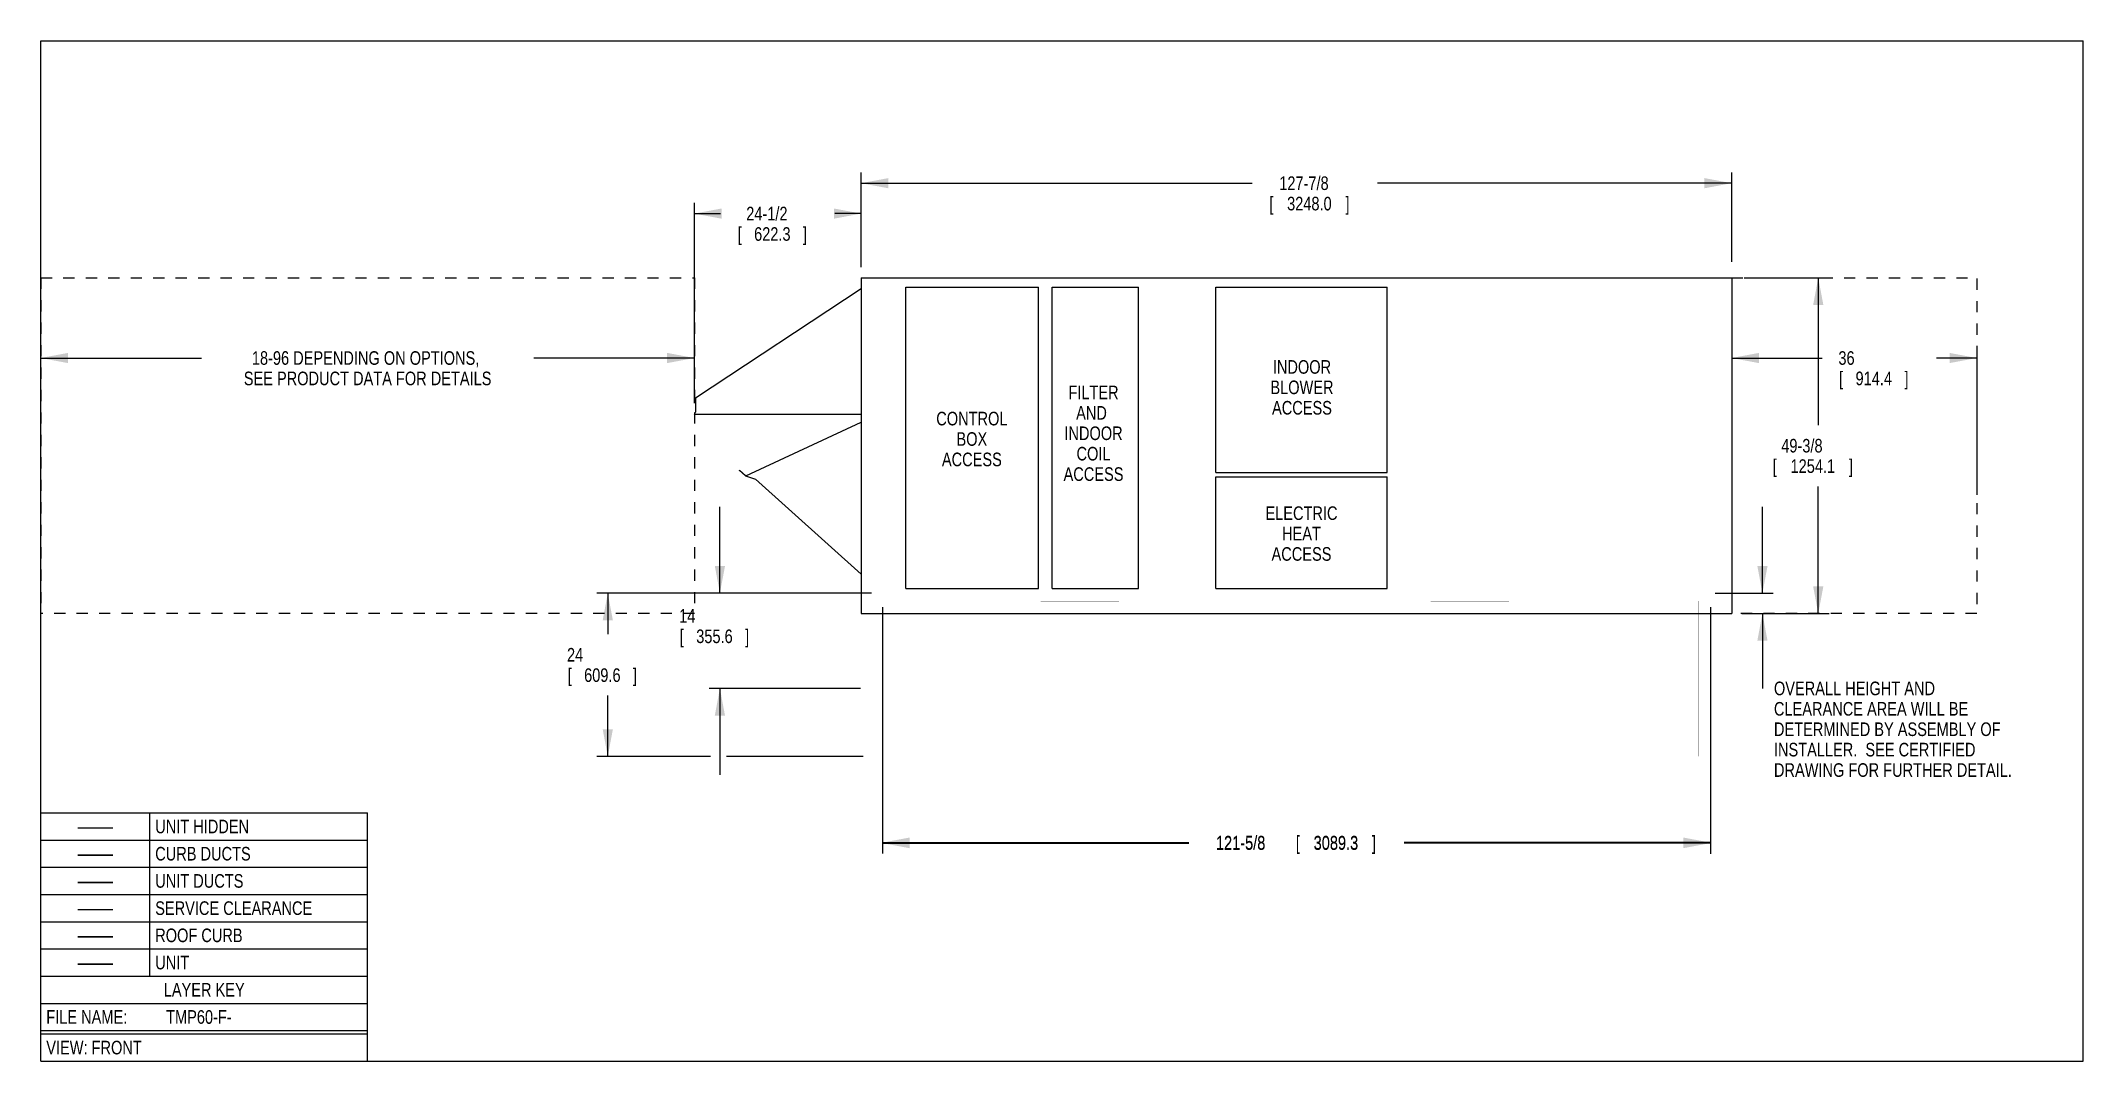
# Model space of a CAD drawing. Extents: x 0 to 300, y 0 to 150.
import ezdxf
from ezdxf.enums import TextEntityAlignment as Align

# ---------------------------------------------------------------- set-up
doc = ezdxf.new("R2010")
doc.units = 0
doc.header["$LTSCALE"] = 16.5
for name, pattern in [('DASHED', [0.2, 0.1, -0.1]), ('DOT', [0.2, 0.1, -0.1]), ('HIDDEN', [0.2, 0.1, -0.1])]:
    doc.linetypes.add(name, pattern=pattern)
doc.layers.get('0').update_dxf_attribs({"linetype": 'CONTINUOUS'})
for name, color, linetype in [('CURB-14', 6, 'CONTINUOUS'), ('CURB-14-DIM', 6, 'CONTINUOUS'), ('CURB-24', 6, 'CONTINUOUS'), ('CURB-24-DIM', 6, 'CONTINUOUS'), ('HOODS', 7, 'CONTINUOUS'), ('NOTES', 1, 'CONTINUOUS'), ('SERVCLEAR', 1, 'CONTINUOUS'), ('SERVCLRDIM', 1, 'CONTINUOUS'), ('UNIT-DIM', 7, 'CONTINUOUS'), ('UNIT-SOL', 7, 'CONTINUOUS')]:
    doc.layers.add(name, color=color, linetype=linetype)
doc.styles.get("Standard").update_dxf_attribs({"font": 'txt', "width": 0.8})
doc.styles.add('TEXTSTYLE_2', font='txt', dxfattribs={"width": 8})
doc.dimstyles.get("Standard").update_dxf_attribs({"dimtxt": 0.18, "dimasz": 0.18, "dimexe": 0.18, "dimexo": 0.0625, "dimgap": 0.09, "dimtad": 0, "dimtih": 1, "dimtoh": 1, "dimzin": 0, "dimcen": 0.09, "dimazin": 3, "dimtfac": 1, "dimtofl": 0, "dimtmove": 0, "dimatfit": 3})

# ---------------------------------------------------------------- blocks, each defined once
blk = doc.blocks.new('_FILLED')
at = {"color": 0, "linetype": 'ByBlock'}
blk.add_solid([(0, 0), (-1, 0.1875), (-1, -0.1875)], dxfattribs=at)
blk = doc.blocks.new('*D1')
at = {"layer": 'CURB-24-DIM', "color": 6, "linetype": 'CONTINUOUS'}
for p, q in [((123.62, 66.73), (123.62, 30.54)), ((245.25, 66.73), (245.25, 30.54)), ((123.62, 32.13), (168.64, 32.13)), ((245.25, 32.13), (200.24, 32.13))]:
    blk.add_line(p, q, dxfattribs=at)
at = {"layer": 'CURB-24-DIM', "color": 6, "linetype": 'CONTINUOUS', "xscale": 4, "yscale": 4, "zscale": 4, "rotation": 180}
blk.add_blockref('_FILLED', (123.62, 32.13), dxfattribs=at)
at = {"layer": 'CURB-24-DIM', "color": 6, "linetype": 'CONTINUOUS', "xscale": 4, "yscale": 4, "zscale": 4}
blk.add_blockref('_FILLED', (245.25, 32.13), dxfattribs=at)
at = {"layer": 'CURB-24-DIM', "color": 6, "linetype": 'CONTINUOUS', "width": 0.8}
for s, p in [('121-5/8', (176.24, 31.13)), ('[', (184.64, 31.13)), ('3089.3', (190.24, 31.13)), (']', (195.84, 31.13))]:
    blk.add_text(s, height=2, dxfattribs=at).set_placement(p, align=Align.CENTER)
blk = doc.blocks.new('*D2')
at = {"layer": 'UNIT-DIM', "color": 7, "linetype": 'CONTINUOUS'}
for p, q in [((120.5, 116.74), (120.5, 130.65)), ((120.5, 129.07), (177.94, 129.07)), ((248.37, 129.07), (196.34, 129.07)), ((248.37, 117.52), (248.37, 130.65))]:
    blk.add_line(p, q, dxfattribs=at)
at = {"layer": 'UNIT-DIM', "color": 7, "linetype": 'CONTINUOUS', "xscale": 4, "yscale": 4, "zscale": 4, "rotation": 180}
blk.add_blockref('_FILLED', (120.5, 129.07), dxfattribs=at)
at = {"layer": 'UNIT-DIM', "color": 7, "linetype": 'CONTINUOUS', "xscale": 4, "yscale": 4, "zscale": 4}
blk.add_blockref('_FILLED', (248.37, 129.07), dxfattribs=at)
at = {"layer": 'UNIT-DIM', "color": 7, "linetype": 'CONTINUOUS', "width": 0.8}
for s, p in [('127-7/8', (185.54, 128.07)), ('[', (180.74, 125.07)), ('3248.0', (186.34, 125.07)), (']', (191.94, 125.07))]:
    blk.add_text(s, height=2, dxfattribs=at).set_placement(p, align=Align.CENTER)
blk = doc.blocks.new('*D3')
at = {"layer": 'UNIT-DIM', "color": 7, "linetype": 'CONTINUOUS'}
for p, q in [((250.2, 115.17), (262.68, 115.17)), ((261.09, 115.17), (261.09, 93.48)), ((261.09, 65.8), (261.09, 84.48)), ((249.86, 65.8), (262.68, 65.8))]:
    blk.add_line(p, q, dxfattribs=at)
at = {"layer": 'UNIT-DIM', "color": 7, "linetype": 'CONTINUOUS', "xscale": 4, "yscale": 4, "zscale": 4}
for p, rotation in [((261.09, 115.17), 90), ((261.09, 65.8), 270)]:
    blk.add_blockref('_FILLED', p, dxfattribs=dict(at, rotation=rotation))
at = {"layer": 'UNIT-DIM', "color": 7, "linetype": 'CONTINUOUS', "width": 0.8}
for s, p in [('49-3/8', (258.69, 89.48)), ('[', (254.69, 86.48)), ('1254.1', (260.29, 86.48)), (']', (265.89, 86.48))]:
    blk.add_text(s, height=2, dxfattribs=at).set_placement(p, align=Align.CENTER)
blk = doc.blocks.new('*D4')
at = {"layer": 'CURB-24-DIM', "color": 6, "linetype": 'CONTINUOUS'}
for p, q in [((100.13, 68.8), (81.69, 68.8)), ((83.28, 68.8), (83.28, 62.75)), ((122.04, 68.8), (102.8, 68.8)), ((83.28, 44.8), (83.28, 53.75)), ((98.35, 44.8), (81.69, 44.8)), ((120.79, 44.8), (100.71, 44.8))]:
    blk.add_line(p, q, dxfattribs=at)
at = {"layer": 'CURB-24-DIM', "color": 6, "linetype": 'CONTINUOUS', "xscale": 4, "yscale": 4, "zscale": 4}
for p, rotation in [((83.28, 68.8), 90), ((83.28, 44.8), 270)]:
    blk.add_blockref('_FILLED', p, dxfattribs=dict(at, rotation=rotation))
at = {"layer": 'CURB-24-DIM', "color": 6, "linetype": 'CONTINUOUS', "width": 0.8}
for s, p in [('24', (78.48, 58.75)), ('[', (77.68, 55.75)), ('609.6', (82.48, 55.75)), (']', (87.28, 55.75))]:
    blk.add_text(s, height=2, dxfattribs=at).set_placement(p, align=Align.CENTER)
blk = doc.blocks.new('*D5')
at = {"layer": 'SERVCLRDIM', "color": 1, "linetype": 'CONTINUOUS'}
for p, q in [((0, 103.37), (23.6, 103.37)), ((96, 103.37), (72.4, 103.37)), ((96, 102.37), (96, 104.96)), ((96, 101.43), (96, 102.37))]:
    blk.add_line(p, q, dxfattribs=at)
at = {"layer": 'SERVCLRDIM', "color": 1, "linetype": 'CONTINUOUS', "xscale": 4, "yscale": 4, "zscale": 4, "rotation": 180}
blk.add_blockref('_FILLED', (0, 103.37), dxfattribs=at)
at = {"layer": 'SERVCLRDIM', "color": 1, "linetype": 'CONTINUOUS', "xscale": 4, "yscale": 4, "zscale": 4}
blk.add_blockref('_FILLED', (96, 103.37), dxfattribs=at)
at = {"layer": 'SERVCLRDIM', "color": 1, "linetype": 'CONTINUOUS', "width": 0.8}
for s, p in [('18-96 DEPENDING ON OPTIONS, ', (48, 102.37)), ('SEE PRODUCT DATA FOR DETAILS', (48, 99.37))]:
    blk.add_text(s, height=2, dxfattribs=at).set_placement(p, align=Align.CENTER)
blk = doc.blocks.new('*D6')
at = {"layer": 'SERVCLRDIM', "color": 1, "linetype": 'CONTINUOUS'}
for p, q in [((248.37, 106.22), (248.37, 101.78)), ((248.37, 103.37), (261.64, 103.37)), ((284.37, 103.37), (278.44, 103.37)), ((284.37, 104.96), (284.37, 83.25))]:
    blk.add_line(p, q, dxfattribs=at)
at = {"layer": 'SERVCLRDIM', "color": 1, "linetype": 'CONTINUOUS', "xscale": 4, "yscale": 4, "zscale": 4, "rotation": 180}
blk.add_blockref('_FILLED', (248.37, 103.37), dxfattribs=at)
at = {"layer": 'SERVCLRDIM', "color": 1, "linetype": 'CONTINUOUS', "xscale": 4, "yscale": 4, "zscale": 4}
blk.add_blockref('_FILLED', (284.37, 103.37), dxfattribs=at)
at = {"layer": 'SERVCLRDIM', "color": 1, "linetype": 'CONTINUOUS', "width": 0.8}
for s, p in [('36', (265.24, 102.37)), ('[', (264.44, 99.37)), ('914.4', (269.24, 99.37)), (']', (274.04, 99.37))]:
    blk.add_text(s, height=2, dxfattribs=at).set_placement(p, align=Align.CENTER)
blk = doc.blocks.new('*D7')
at = {"layer": 'CURB-14-DIM', "color": 6, "linetype": 'CONTINUOUS'}
for p, q in [((123.62, 66.73), (123.62, 30.75)), ((245.25, 66.73), (245.25, 30.48)), ((123.62, 32.06), (168.64, 32.06)), ((245.25, 32.06), (200.24, 32.06))]:
    blk.add_line(p, q, dxfattribs=at)
at = {"layer": 'CURB-14-DIM', "color": 6, "linetype": 'CONTINUOUS', "xscale": 4, "yscale": 4, "zscale": 4, "rotation": 180}
blk.add_blockref('_FILLED', (123.62, 32.06), dxfattribs=at)
at = {"layer": 'CURB-14-DIM', "color": 6, "linetype": 'CONTINUOUS', "xscale": 4, "yscale": 4, "zscale": 4}
blk.add_blockref('_FILLED', (245.25, 32.06), dxfattribs=at)
at = {"layer": 'CURB-14-DIM', "color": 6, "linetype": 'CONTINUOUS', "width": 0.8}
for s, p in [('121-5/8', (176.24, 31.06)), ('[', (184.64, 31.06)), ('3089.3', (190.24, 31.06)), (']', (195.84, 31.06))]:
    blk.add_text(s, height=2, dxfattribs=at).set_placement(p, align=Align.CENTER)
blk = doc.blocks.new('*D8')
at = {"layer": 'CURB-14-DIM', "color": 6, "linetype": 'CONTINUOUS'}
for p, q in [((99.75, 68.8), (99.75, 81.5)), ((122.04, 68.8), (98.16, 68.8)), ((120.38, 54.8), (98.16, 54.8)), ((99.75, 54.8), (99.75, 42.1))]:
    blk.add_line(p, q, dxfattribs=at)
at = {"layer": 'CURB-14-DIM', "color": 6, "linetype": 'CONTINUOUS', "xscale": 4, "yscale": 4, "zscale": 4}
for p, rotation in [((99.75, 68.8), 270), ((99.75, 54.8), 90)]:
    blk.add_blockref('_FILLED', p, dxfattribs=dict(at, rotation=rotation))
at = {"layer": 'CURB-14-DIM', "color": 6, "linetype": 'CONTINUOUS', "width": 0.8}
for s, p in [('14', (94.95, 64.46)), ('[', (94.15, 61.46)), ('355.6', (98.95, 61.46)), (']', (103.75, 61.46))]:
    blk.add_text(s, height=2, dxfattribs=at).set_placement(p, align=Align.CENTER)
blk = doc.blocks.new('*D9')
at = {"layer": 'SERVCLRDIM', "color": 1, "linetype": 'CONTINUOUS'}
for p, q in [((252.89, 68.8), (252.89, 81.5)), ((245.96, 68.8), (254.47, 68.8)), ((249.96, 65.8), (254.47, 65.8)), ((252.89, 65.8), (252.89, 54.8)), ((252.89, 54.8), (252.89, 54.8))]:
    blk.add_line(p, q, dxfattribs=at)
at = {"layer": 'SERVCLRDIM', "color": 1, "linetype": 'CONTINUOUS', "xscale": 4, "yscale": 4, "zscale": 4}
for p, rotation in [((252.89, 68.8), 270), ((252.89, 65.8), 90)]:
    blk.add_blockref('_FILLED', p, dxfattribs=dict(at, rotation=rotation))
at = {"layer": 'SERVCLRDIM', "color": 1, "linetype": 'CONTINUOUS', "width": 0.8}
for s, p in [('OVERALL HEIGHT AND ', (254.58, 53.8)), ('CLEARANCE AREA WILL BE ', (254.58, 50.8)), ('DETERMINED BY ASSEMBLY OF ', (254.58, 47.8)), ('INSTALLER.  SEE CERTIFIED ', (254.58, 44.8)), ('DRAWING FOR FURTHER DETAIL.', (254.58, 41.8))]:
    blk.add_text(s, height=2, dxfattribs=at).set_placement(p)
blk = doc.blocks.new('*D10')
at = {"layer": 'UNIT-DIM', "color": 7, "linetype": 'CONTINUOUS'}
for p, q in [((96, 96.72), (96, 126.18)), ((120.5, 116.76), (120.5, 126.18)), ((96, 124.6), (99.85, 124.6)), ((120.5, 124.6), (116.65, 124.6))]:
    blk.add_line(p, q, dxfattribs=at)
at = {"layer": 'UNIT-DIM', "color": 7, "linetype": 'CONTINUOUS', "xscale": 4, "yscale": 4, "zscale": 4, "rotation": 180}
blk.add_blockref('_FILLED', (96, 124.6), dxfattribs=at)
at = {"layer": 'UNIT-DIM', "color": 7, "linetype": 'CONTINUOUS', "xscale": 4, "yscale": 4, "zscale": 4}
blk.add_blockref('_FILLED', (120.5, 124.6), dxfattribs=at)
at = {"layer": 'UNIT-DIM', "color": 7, "linetype": 'CONTINUOUS', "width": 0.8}
for s, p in [('24-1/2', (106.65, 123.6)), ('[', (102.65, 120.6)), ('622.3', (107.45, 120.6)), (']', (112.25, 120.6))]:
    blk.add_text(s, height=2, dxfattribs=at).set_placement(p, align=Align.CENTER)

msp = doc.modelspace()

# ---------------------------------------------------------------- linework, layer by layer
at = {"color": 7, "linetype": 'CONTINUOUS'}
for p, q in [((0, 0), (0, 150)), ((0, 150), (300, 150)), ((300, 0), (300, 150)), ((0, 0), (300, 0))]:
    msp.add_line(p, q, dxfattribs=at)
at = {"layer": 'CURB-14', "color": 6, "linetype": 'DOT', "const_width": 0.00984}
for points in [[(123.625, 67.65), (123.625, 68.796)], [(123.625, 68.796), (245.25, 68.796)], [(245.25, 67.546), (123.625, 67.65)], [(125.375, 65.796), (125.375, 67.649)], [(243.5, 65.796), (243.5, 67.649)], [(245.25, 68.796), (245.25, 67.546)]]:
    msp.add_lwpolyline(points, dxfattribs=at)
at = {"layer": 'CURB-14', "color": 6, "linetype": 'CONTINUOUS'}
for points, const_width in [([(125.375, 65.796), (125.375, 54.796)], 0.0118), ([(243.5, 65.796), (243.5, 54.796)], 0.0118), ([(122.375, 54.796), (246.5, 54.796)], 0.00984)]:
    msp.add_lwpolyline(points, dxfattribs=dict(at, const_width=const_width))
at = {"layer": 'CURB-24', "color": 6, "linetype": 'DOT', "const_width": 0.00984}
for points in [[(123.625, 67.65), (123.625, 68.796)], [(123.625, 68.796), (245.25, 68.796)], [(245.25, 67.546), (123.625, 67.65)], [(125.375, 65.796), (125.375, 67.649)], [(243.5, 65.796), (243.5, 67.649)], [(245.25, 68.796), (245.25, 67.546)]]:
    msp.add_lwpolyline(points, dxfattribs=at)
at = {"layer": 'CURB-24', "color": 6, "linetype": 'CONTINUOUS'}
for points, const_width in [([(125.375, 65.796), (125.375, 44.798)], 0.0118), ([(243.5, 65.796), (243.5, 44.798)], 0.0118), ([(122.375, 44.798), (246.5, 44.798)], 0.00984)]:
    msp.add_lwpolyline(points, dxfattribs=dict(at, const_width=const_width))
at = {"layer": 'HOODS', "color": 7, "linetype": 'CONTINUOUS'}
for p, q in [((120.5, 113.542), (96.188, 97.486)), ((96.188, 97.486), (96.188, 95.432)), ((96, 95.134), (96.188, 95.432)), ((96, 95.134), (96.024, 95.11)), ((96.024, 95.11), (120.5, 95.11)), ((103.563, 86.045), (120.5, 93.943)), ((102.604, 86.845), (102.636, 86.88)), ((103.498, 86.04), (102.604, 86.845)), ((103.563, 86.045), (102.636, 86.88)), ((103.498, 86.04), (104.975, 85.573)), ((104.975, 85.573), (120.5, 71.594))]:
    msp.add_line(p, q, dxfattribs=at)
at = {"layer": 'NOTES', "color": 1, "linetype": 'CONTINUOUS'}
for p, q in [((0, 0), (0, 36.5)), ((0, 36.5), (48, 36.5)), ((16, 12.5), (16, 36.5)), ((48, 0), (48, 36.5)), ((0, 32.5), (48, 32.5)), ((0, 28.5), (48, 28.5)), ((0, 24.5), (48, 24.5)), ((0, 20.5), (48, 20.5)), ((0, 16.5), (48, 16.5)), ((0, 12.5), (48, 12.5)), ((0, 8.5), (48, 8.5)), ((0, 4.5), (48, 4.5)), ((0, 4), (48, 4)), ((0, 0), (48, 0))]:
    msp.add_line(p, q, dxfattribs=at)
at = {"layer": 'SERVCLEAR', "color": 1, "linetype": 'DASHED'}
for p, q in [((0, 115.171), (0, 65.796)), ((0, 115.171), (96, 115.171)), ((96, 115.171), (96, 65.796)), ((248.375, 115.171), (284.375, 115.171)), ((248.375, 115.171), (248.375, 65.796)), ((284.375, 115.046), (284.375, 65.796)), ((96, 65.796), (0, 65.796)), ((284.375, 65.796), (248.375, 65.796))]:
    msp.add_line(p, q, dxfattribs=at)
at = {"layer": 'UNIT-SOL', "color": 7, "linetype": 'CONTINUOUS'}
for p, q in [((120.5, 115.171), (120.5, 65.796)), ((120.5, 115.171), (248.375, 115.171)), ((248.375, 115.171), (248.375, 65.796)), ((127.075, 69.476), (127.075, 113.795)), ((127.075, 113.795), (146.539, 113.795)), ((146.539, 69.476), (146.539, 113.795)), ((148.565, 69.476), (148.565, 113.795)), ((148.565, 113.795), (161.24, 113.795)), ((161.24, 69.476), (161.24, 113.795)), ((172.603, 86.546), (172.603, 113.795)), ((172.603, 113.795), (197.748, 113.795)), ((197.748, 86.546), (197.748, 113.795)), ((172.603, 86.546), (197.748, 86.546)), ((172.603, 85.889), (197.748, 85.889)), ((172.603, 69.476), (172.603, 85.889)), ((197.748, 69.476), (197.748, 85.889)), ((127.075, 69.476), (146.539, 69.476)), ((148.565, 69.476), (161.24, 69.476)), ((172.603, 69.476), (197.748, 69.476)), ((120.5, 65.796), (248.375, 65.796))]:
    msp.add_line(p, q, dxfattribs=at)

# ---------------------------------------------------------------- texts
at = {"layer": 'NOTES', "color": 1, "linetype": 'CONTINUOUS', "width": 0.8}
for s, p in [('INDOOR', (185.251, 101.058)), ('FILTER', (154.631, 97.306)), ('BLOWER', (185.251, 98.058)), ('AND ', (154.631, 94.306)), ('ACCESS', (185.251, 95.058)), ('CONTROL', (136.761, 93.463)), ('INDOOR', (154.631, 91.306)), ('BOX', (136.761, 90.463)), ('COIL', (154.631, 88.306)), ('ACCESS', (136.761, 87.463)), ('ACCESS', (154.631, 85.306)), ('ELECTRIC', (185.18, 79.563)), ('HEAT', (185.18, 76.563)), ('ACCESS', (185.18, 73.563)), ('LAYER KEY', (24, 9.5))]:
    msp.add_text(s, height=2, dxfattribs=at).set_placement(p, align=Align.CENTER)
at = {"layer": 'NOTES', "color": 8, "linetype": 'HIDDEN', "style": 'TEXTSTYLE_2', "width": 8}
msp.add_text('-', height=2, dxfattribs=at).set_placement((8, 33.5), align=Align.CENTER)
at = {"layer": 'NOTES', "color": 1, "linetype": 'CONTINUOUS', "width": 0.8}
for s, p in [('UNIT HIDDEN', (16.8, 33.5)), ('CURB DUCTS', (16.8, 29.5)), ('UNIT DUCTS', (16.8, 25.5)), ('SERVICE CLEARANCE', (16.8, 21.5)), ('ROOF CURB', (16.8, 17.5)), ('UNIT', (16.8, 13.5)), ('FILE NAME: ', (0.8, 5.5)), ('TMP60-F-', (18.4, 5.5)), ('VIEW: FRONT', (0.8, 1))]:
    msp.add_text(s, height=2, dxfattribs=at).set_placement(p)
at = {"layer": 'NOTES', "color": 5, "linetype": 'CONTINUOUS', "style": 'TEXTSTYLE_2', "width": 8}
msp.add_text('-', height=2, dxfattribs=at).set_placement((8, 29.5), align=Align.CENTER)
at = {"layer": 'NOTES', "color": 2, "linetype": 'CONTINUOUS', "style": 'TEXTSTYLE_2', "width": 8}
msp.add_text('-', height=2, dxfattribs=at).set_placement((8, 25.5), align=Align.CENTER)
at = {"layer": 'NOTES', "color": 1, "linetype": 'CONTINUOUS', "style": 'TEXTSTYLE_2', "width": 8}
msp.add_text('-', height=2, dxfattribs=at).set_placement((8, 21.5), align=Align.CENTER)
at = {"layer": 'NOTES', "color": 6, "linetype": 'CONTINUOUS', "style": 'TEXTSTYLE_2', "width": 8}
msp.add_text('-', height=2, dxfattribs=at).set_placement((8, 17.5), align=Align.CENTER)
at = {"layer": 'NOTES', "color": 7, "linetype": 'CONTINUOUS', "style": 'TEXTSTYLE_2', "width": 8}
msp.add_text('-', height=2, dxfattribs=at).set_placement((8, 13.5), align=Align.CENTER)

# ---------------------------------------------------------------- dimensions: what is measured, and where the dimension line sits
at = {"layer": 'CURB-14-DIM', "color": 6, "linetype": 'CONTINUOUS'}
dim = msp.add_linear_dim(base=(99.752, 54.796), p1=(123.625, 68.796), p2=(121.968, 54.796), angle=270, dimstyle='Standard', dxfattribs=at)
dim.commit()
dim.dimension.update_dxf_attribs({"geometry": '*D8', "text_midpoint": (98.952, 63.956), "dimtype": 128})
dim = msp.add_linear_dim(base=(245.249936, 32.062538433), p1=(123.624936, 68.31510284), p2=(245.249936, 68.31510284), dimstyle='Standard', dxfattribs=at)
dim.commit()
dim.dimension.update_dxf_attribs({"geometry": '*D7', "text_midpoint": (183.637436, 32.062538433), "dimtype": 128})
at = {"layer": 'CURB-24-DIM', "color": 6, "linetype": 'CONTINUOUS'}
dim = msp.add_linear_dim(base=(83.282, 68.796), p1=(122.375, 44.798), p2=(123.625, 68.796), angle=90, dimstyle='Standard', dxfattribs=at)
dim.commit()
dim.dimension.update_dxf_attribs({"geometry": '*D4', "text_midpoint": (82.482, 58.253), "dimtype": 128})
dim = msp.add_linear_dim(base=(245.249936, 32.126231286), p1=(123.624936, 68.31510284), p2=(245.249936, 68.31510284), dimstyle='Standard', dxfattribs=at)
dim.commit()
dim.dimension.update_dxf_attribs({"geometry": '*D1', "text_midpoint": (183.637436, 32.126231286), "dimtype": 128})
at = {"layer": 'SERVCLRDIM', "color": 1, "linetype": 'CONTINUOUS'}
for base, p1, p2, angle, picture, middle in [((248.375, 103.368), (284.375, 81.663), (248.375, 107.809), 180, '*D6', (269.239, 101.868)), ((252.886, 65.796), (244.374, 68.796), (248.375, 65.796), 270, '*D9', (276.177, 48.797))]:
    dim = msp.add_linear_dim(base=base, p1=p1, p2=p2, angle=angle, dimstyle='Standard', dxfattribs=at)
    dim.commit()
    dim.dimension.update_dxf_attribs({"geometry": picture, "text_midpoint": middle, "dimtype": 128})
dim = msp.add_linear_dim(base=(96, 103.368), p1=(0, 65.796), p2=(96, 99.841), dimstyle='Standard', dxfattribs=at)
dim.commit()
dim.dimension.update_dxf_attribs({"geometry": '*D5', "text_midpoint": (48, 101.868), "dimtype": 128})
at = {"layer": 'UNIT-DIM', "color": 7, "linetype": 'CONTINUOUS'}
dim = msp.add_linear_dim(base=(248.3749, 129.0665), p1=(120.5, 115.149), p2=(248.3749, 115.9295), dimstyle='Standard', dxfattribs=at)
dim.commit()
dim.dimension.update_dxf_attribs({"geometry": '*D2', "text_midpoint": (186.3415, 127.5665), "dimtype": 128})
for base, p1, p2, angle, picture, middle in [((96, 124.596), (120.5, 115.171), (96, 95.134), 180, '*D10', (107.45, 123.096)), ((261.09148, 115.17116), (248.27231, 65.79624), (248.616, 115.17116), 90, '*D3', (260.29148, 88.9837))]:
    dim = msp.add_linear_dim(base=base, p1=p1, p2=p2, angle=angle, dimstyle='Standard', dxfattribs=at)
    dim.commit()
    dim.dimension.update_dxf_attribs({"geometry": picture, "text_midpoint": middle, "dimtype": 128})

doc.saveas('drawing.dxf')
